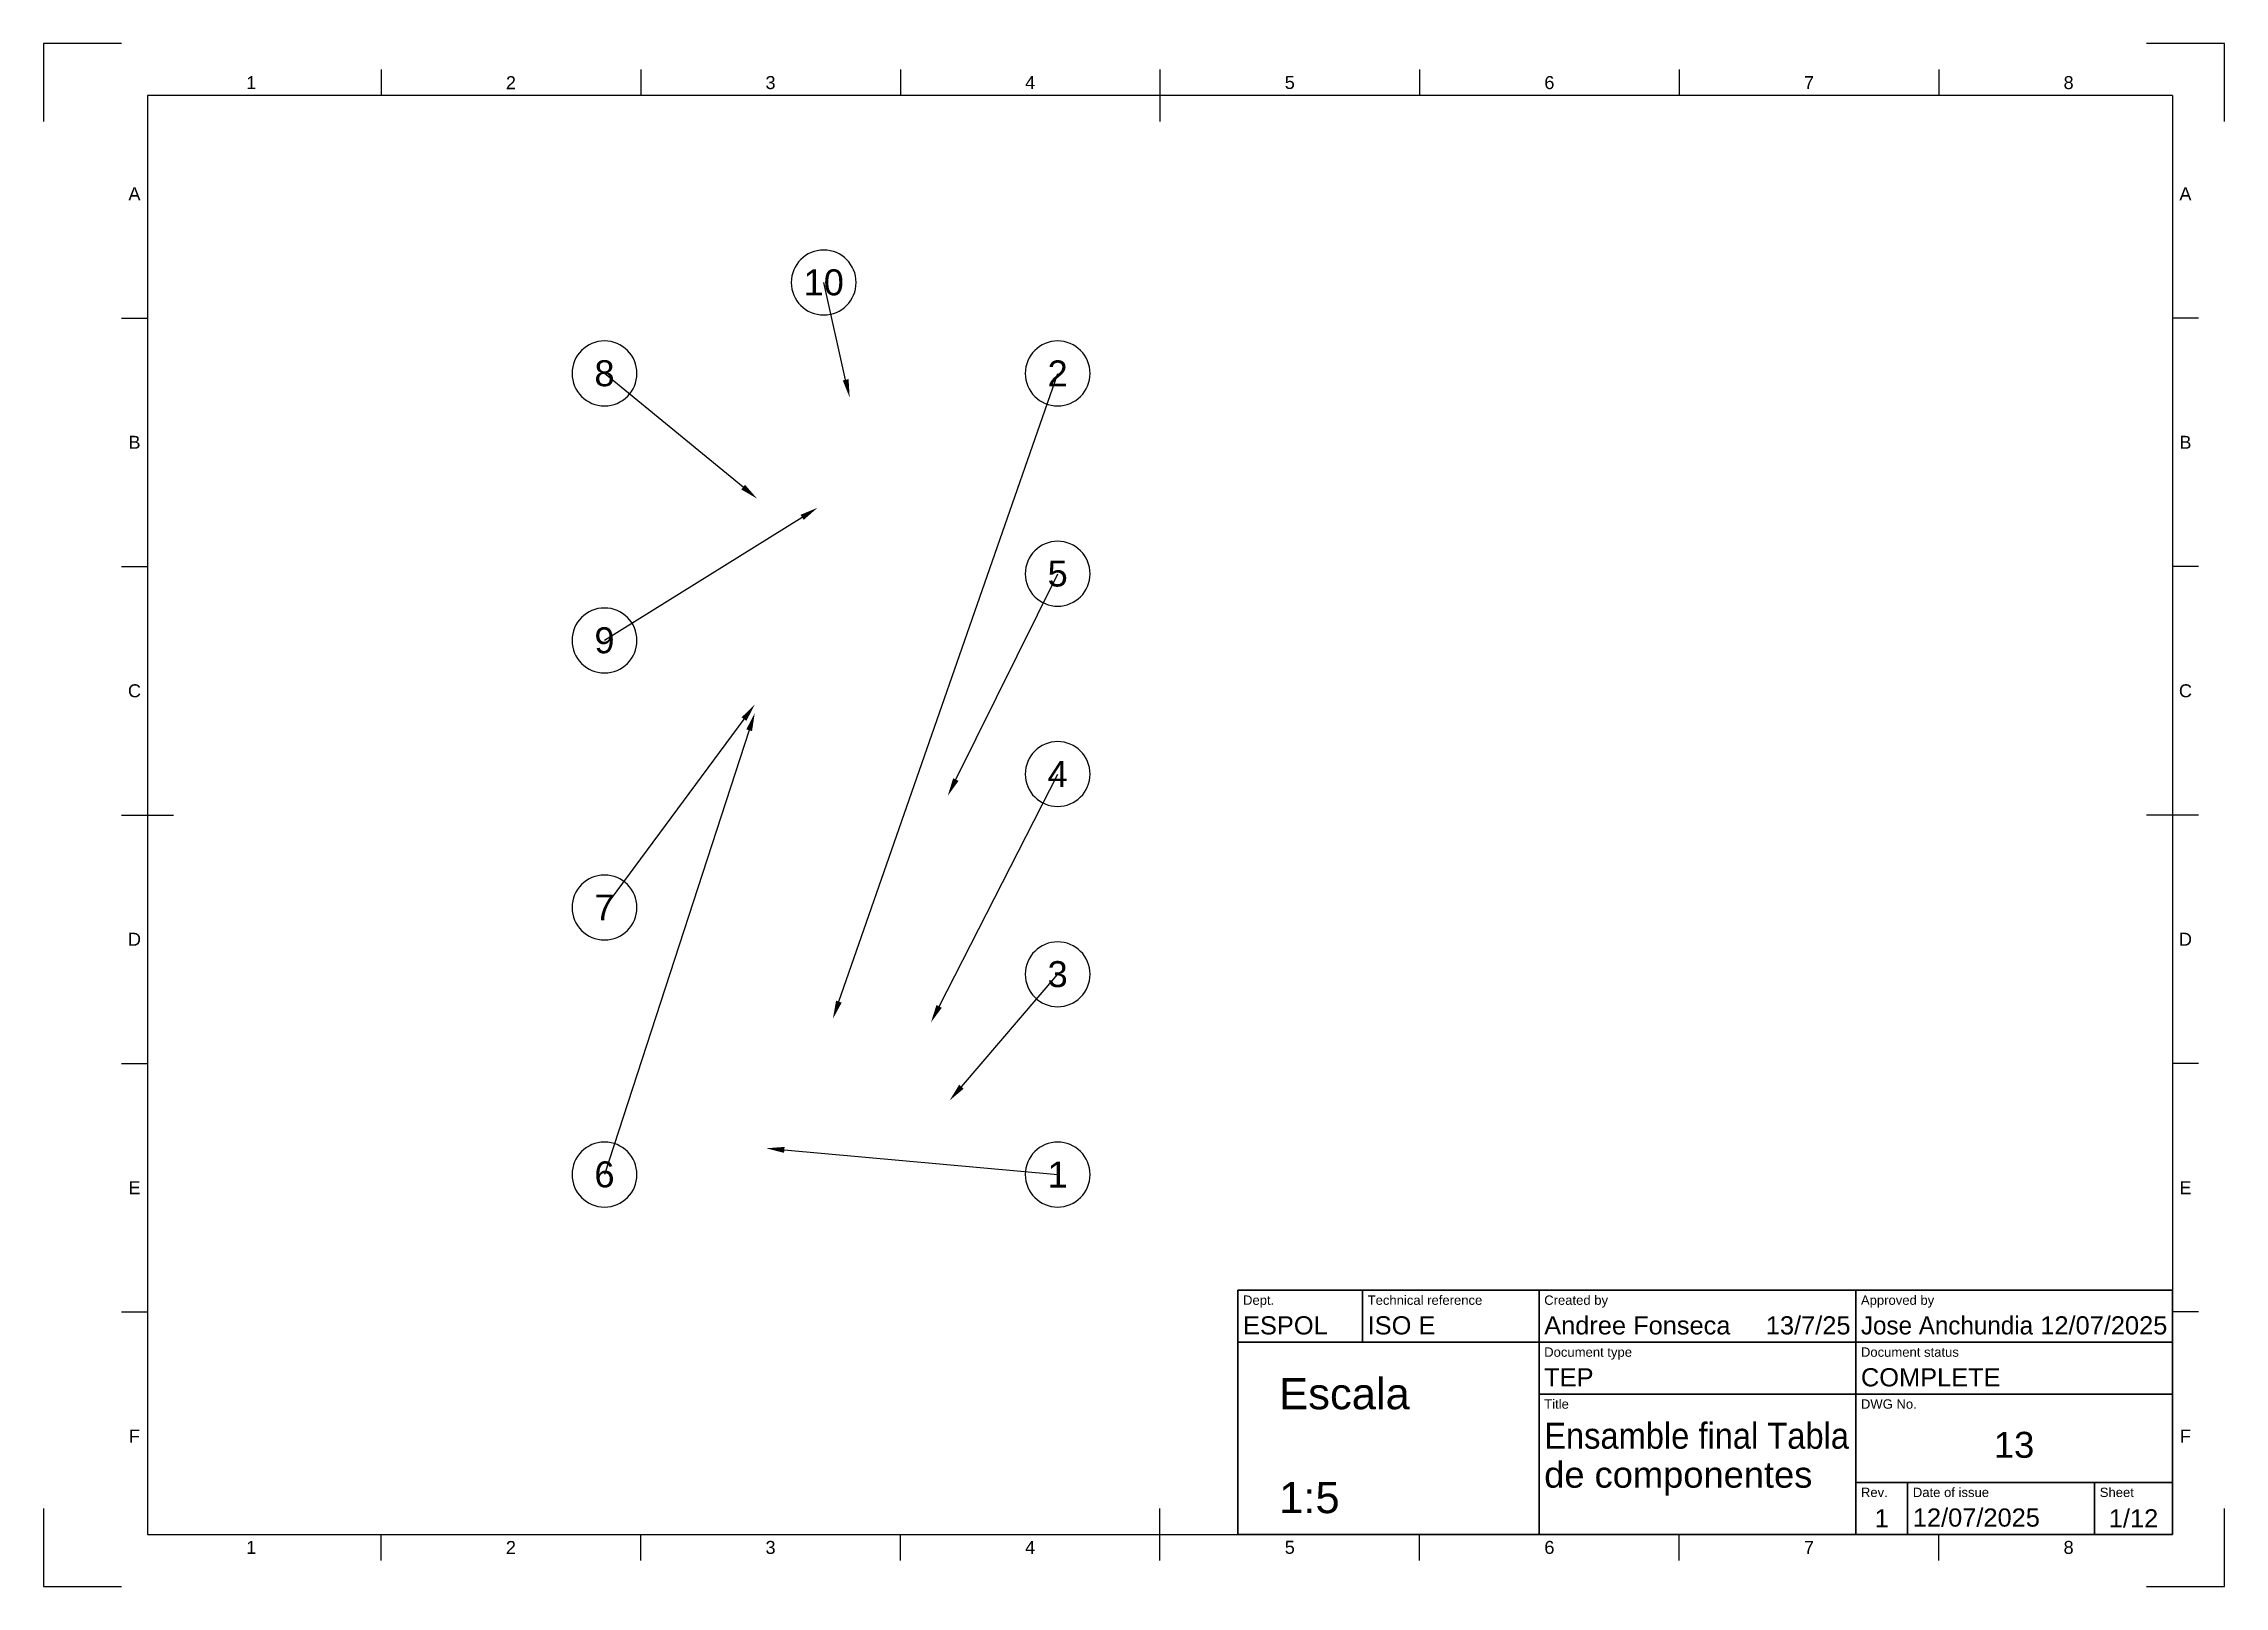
# Paper-space layout 'Plano1' of a CAD drawing. Header units: millimetres. Extents: x 0 to 420, y 0 to 297.
import ezdxf
from ezdxf import colors
from ezdxf.entities.mleader import LeaderData, LeaderLine
from ezdxf.enums import TextEntityAlignment as Align
from ezdxf.math import Vec2, Vec3

# ---------------------------------------------------------------- set-up
doc = ezdxf.new("R2010")
doc.units = ezdxf.units.MM
doc.header["$LTSCALE"] = 0.75
for name, color, linetype, lineweight in [('Balloons', 7, 'Continuous', 25), ('BORDER', 7, 'Continuous', 25), ('Notes', 7, 'Continuous', 25), ('TITLEBLOCK', 7, 'Continuous', 35)]:
    doc.layers.add(name, color=color, linetype=linetype, lineweight=lineweight)
doc.styles.add('FusionTitle', font='Arial.ttf')
doc.styles.get("Standard").update_dxf_attribs({"font": 'Arial.ttf'})

# ---------------------------------------------------------------- blocks, each defined once
blk = doc.blocks.new('ISO_A3_SHEET')
at = {"layer": 'BORDER'}
for p, q in [((65, 292), (65, 287)), ((115, 292), (115, 287)), ((165, 292), (165, 287)), ((215, 292), (215, 282)), ((265, 292), (265, 287)), ((315, 292), (315, 287)), ((365, 292), (365, 287)), ((410, 287), (20, 287)), ((20, 287), (20, 10)), ((410, 287), (410, 10)), ((15, 244.16666), (20, 244.16666)), ((415, 244.16666), (410, 244.16666)), ((15, 196.33333), (20, 196.33333)), ((415, 196.33333), (410, 196.33333)), ((15, 148.5), (25, 148.5)), ((415, 148.5), (405, 148.5)), ((15, 100.66667), (20, 100.66667)), ((415, 100.66667), (410, 100.66667)), ((15, 52.83334), (20, 52.83334)), ((415, 52.83334), (410, 52.83334)), ((215, 5), (215, 15)), ((20, 10), (410, 10)), ((65, 5), (65, 10)), ((115, 5), (115, 10)), ((165, 5), (165, 10)), ((265, 5), (265, 10)), ((315, 5), (315, 10)), ((365, 5), (365, 10))]:
    blk.add_line(p, q, dxfattribs=at)
at = {"layer": 'Defpoints'}
for p, q in [((15, 297), (0, 297)), ((0, 297), (0, 282)), ((420, 297), (405, 297)), ((420, 282), (420, 297)), ((0, 15), (0, 0)), ((420, 0), (420, 15)), ((0, 0), (15, 0)), ((405, 0), (420, 0))]:
    blk.add_line(p, q, dxfattribs=at)
at = {"layer": 'BORDER', "style": 'FusionTitle'}
for s, p in [('1', (40, 289.5)), ('2', (90, 289.5)), ('3', (140, 289.5)), ('4', (190, 289.5)), ('5', (240, 289.5)), ('6', (290, 289.5)), ('7', (340, 289.5)), ('8', (390, 289.5)), ('A', (17.5, 268.08333)), ('A', (412.5, 268.08333)), ('B', (17.5, 220.25)), ('B', (412.5, 220.25)), ('C', (17.5, 172.41667)), ('C', (412.5, 172.41667)), ('D', (17.5, 124.58334)), ('D', (412.5, 124.58334)), ('E', (17.5, 76.75001)), ('E', (412.5, 76.75001)), ('F', (17.5, 28.91668)), ('F', (412.5, 28.91668)), ('1', (40, 7.5)), ('2', (90, 7.5)), ('3', (140, 7.5)), ('4', (190, 7.5)), ('5', (240, 7.5)), ('6', (290, 7.5)), ('7', (340, 7.5)), ('8', (390, 7.5))]:
    blk.add_text(s, height=2.5, dxfattribs=at).set_placement(p, align=Align.MIDDLE)
blk = doc.blocks.new('ISO_TITLEBLOCK')
at = {"layer": 'TITLEBLOCK'}
for p, q in [((0, 47), (-180, 47)), ((-180, 47), (-180, 0)), ((-156, 37), (-156, 47)), ((-122, 0), (-122, 47)), ((-61, 0), (-61, 47)), ((0, 0), (0, 47)), ((-180, 37), (0, 37)), ((-122, 27), (0, 27)), ((-61, 10), (0, 10)), ((-51, 0), (-51, 10)), ((-15, 0), (-15, 10)), ((-180, 0), (0, 0))]:
    blk.add_line(p, q, dxfattribs=at)
at = {"layer": 'TITLEBLOCK', "style": 'FusionTitle'}
for s, p in [('Dept.', (-179, 46)), ('Technical reference', (-155, 46)), ('Created by', (-121, 46)), ('Approved by', (-60, 46)), ('Document type', (-121, 36)), ('Document status', (-60, 36)), ('Title', (-121, 26)), ('DWG No.', (-60, 26)), ('Rev.', (-60, 9)), ('Date of issue', (-50, 9)), ('Sheet', (-14, 9))]:
    blk.add_text(s, height=1.8, dxfattribs=at).set_placement(p, align=Align.TOP_LEFT)
for tag, height, p in [('DEPT', 3.5, (-179, 42)), ('TECHNICAL_REFERENCE', 3.5, (-155, 42)), ('CREATED_BY', 3.5, (-121, 42)), ('APPROVED_BY', 3.5, (-60, 42)), ('DOCUMENT_TYPE', 3.5, (-121, 32)), ('DOCUMENT_STATUS', 3.5, (-60, 32)), ('TITLE_1', 5, (-121, 21.5)), ('TITLE_2', 5, (-121, 14)), ('TITLE_3', 5, (-121, 6.5)), ('DATE_OF_ISSUE', 3.5, (-50, 5))]:
    blk.add_attdef(tag, text='', height=height, dxfattribs=at).set_placement(p, align=Align.TOP_LEFT)
for tag, p in [('CREATED_DATE', (-62, 42)), ('APPROVED_DATE', (-0.99, 42))]:
    blk.add_attdef(tag, text='', height=3.5, dxfattribs=at).set_placement(p, align=Align.TOP_RIGHT)
for tag, height, p in [('DRAWING_NUMBER', 5, (-30.5, 19.75)), ('REV', 3.5, (-56, 4.85)), ('SHEET', 3.5, (-7.5, 4.85))]:
    blk.add_attdef(tag, text='', height=height, dxfattribs=at).set_placement(p, align=Align.TOP_CENTER)
blk = doc.blocks.new('*B54')
at = {"transparency": 16777216}
for start, end in [(90, 270), (270, 90)]:
    blk.add_arc((0, 0), 6.25, start, end, dxfattribs=at)
at = {"transparency": 16777216, "insert": (0, 0), "char_height": 5, "attachment_point": 5}
blk.add_mtext('6', dxfattribs=at)
blk = doc.blocks.new('*B55')
at = {"transparency": 16777216}
for start, end in [(90, 270), (270, 90)]:
    blk.add_arc((0, 0), 6.25, start, end, dxfattribs=at)
at = {"transparency": 16777216, "insert": (0, 0), "char_height": 5, "attachment_point": 5}
blk.add_mtext('7', dxfattribs=at)
blk = doc.blocks.new('*B56')
at = {"transparency": 16777216}
for start, end in [(90, 270), (270, 90)]:
    blk.add_arc((0, 0), 6.25, start, end, dxfattribs=at)
at = {"transparency": 16777216, "insert": (0, 0), "char_height": 5, "attachment_point": 5}
blk.add_mtext('9', dxfattribs=at)
blk = doc.blocks.new('*B57')
at = {"transparency": 16777216}
for start, end in [(90, 270), (270, 90)]:
    blk.add_arc((0, 0), 6.25, start, end, dxfattribs=at)
at = {"transparency": 16777216, "insert": (0, 0), "char_height": 5, "attachment_point": 5}
blk.add_mtext('8', dxfattribs=at)
blk = doc.blocks.new('*B58')
at = {"transparency": 16777216}
for start, end in [(90, 270), (270, 90)]:
    blk.add_arc((0, 0), 6.25, start, end, dxfattribs=at)
at = {"transparency": 16777216, "insert": (0, 0), "char_height": 5, "attachment_point": 5}
blk.add_mtext('1', dxfattribs=at)
blk = doc.blocks.new('*B59')
at = {"transparency": 16777216}
for start, end in [(90, 270), (270, 90)]:
    blk.add_arc((0, 0), 6.25, start, end, dxfattribs=at)
at = {"transparency": 16777216, "insert": (0, 0), "char_height": 5, "attachment_point": 5}
blk.add_mtext('3', dxfattribs=at)
blk = doc.blocks.new('*B60')
at = {"transparency": 16777216}
for start, end in [(90, 270), (270, 90)]:
    blk.add_arc((0, 0), 6.25, start, end, dxfattribs=at)
at = {"transparency": 16777216, "insert": (0, 0), "char_height": 5, "attachment_point": 5}
blk.add_mtext('4', dxfattribs=at)
blk = doc.blocks.new('*B61')
at = {"transparency": 16777216}
for start, end in [(90, 270), (270, 90)]:
    blk.add_arc((0, 0), 6.25, start, end, dxfattribs=at)
at = {"transparency": 16777216, "insert": (0, 0), "char_height": 5, "attachment_point": 5}
blk.add_mtext('2', dxfattribs=at)
blk = doc.blocks.new('*B62')
at = {"transparency": 16777216}
for start, end in [(90, 270), (270, 90)]:
    blk.add_arc((0, 0), 6.25, start, end, dxfattribs=at)
at = {"transparency": 16777216, "insert": (0, 0), "char_height": 5, "attachment_point": 5}
blk.add_mtext('5', dxfattribs=at)
blk = doc.blocks.new('*B63')
at = {"transparency": 16777216}
for start, end in [(90, 270), (270, 90)]:
    blk.add_arc((0, 0), 6.25, start, end, dxfattribs=at)
at = {"transparency": 16777216, "insert": (0, 0), "char_height": 5, "attachment_point": 5}
blk.add_mtext('10', dxfattribs=at)

psp = doc.layouts.new('Plano1')

# ---------------------------------------------------------------- block references
at = {"layer": 'BORDER'}
psp.add_blockref('ISO_A3_SHEET', (0, 0), dxfattribs=at)
at = {"layer": 'TITLEBLOCK'}
ref = psp.add_blockref('ISO_TITLEBLOCK', (410, 10), dxfattribs=at)
ref.add_attrib('DATE_OF_ISSUE', '12/07/2025', dxfattribs={"height": 3.5, "style": 'FusionTitle'}).set_placement((360, 15), align=Align.TOP_LEFT)
ref.add_attrib('REV', '1', dxfattribs={"height": 3.5, "style": 'FusionTitle'}).set_placement((354, 14.85), align=Align.TOP_CENTER)
ref.add_attrib('DOCUMENT_STATUS', 'COMPLETE', dxfattribs={"height": 3.5, "style": 'FusionTitle'}).set_placement((350, 42), align=Align.TOP_LEFT)
ref.add_attrib('DOCUMENT_TYPE', 'TEP', dxfattribs={"height": 3.5, "style": 'FusionTitle'}).set_placement((289, 42), align=Align.TOP_LEFT)
ref.add_attrib('APPROVED_DATE', '12/07/2025', dxfattribs={"height": 3.5, "style": 'FusionTitle'}).set_placement((409.01, 52), align=Align.TOP_RIGHT)
ref.add_attrib('CREATED_DATE', '13/7/25', dxfattribs={"height": 3.5, "style": 'FusionTitle'}).set_placement((348, 52), align=Align.TOP_RIGHT)
ref.add_attrib('SHEET', '1/12', dxfattribs={"height": 3.5, "style": 'FusionTitle'}).set_placement((402.5, 14.85), align=Align.TOP_CENTER)
ref.add_attrib('TITLE_2', 'de componentes', dxfattribs={"height": 5, "style": 'FusionTitle'}).set_placement((289, 24), align=Align.TOP_LEFT)
ref.add_attrib('DRAWING_NUMBER', '13', dxfattribs={"height": 5, "style": 'FusionTitle'}).set_placement((379.5, 29.75), align=Align.TOP_CENTER)
ref.add_attrib('TITLE_1', 'Ensamble final Tabla', dxfattribs={"height": 5, "style": 'FusionTitle', "width": 0.900095}).set_placement((289, 31.5), align=Align.TOP_LEFT)
ref.add_attrib('APPROVED_BY', 'Jose Anchundia', dxfattribs={"height": 3.5, "style": 'FusionTitle', "width": 0.953019}).set_placement((350, 52), align=Align.TOP_LEFT)
ref.add_attrib('CREATED_BY', 'Andree Fonseca', dxfattribs={"height": 3.5, "style": 'FusionTitle'}).set_placement((289, 52), align=Align.TOP_LEFT)
ref.add_attrib('TECHNICAL_REFERENCE', 'ISO E', dxfattribs={"height": 3.5, "style": 'FusionTitle'}).set_placement((255, 52), align=Align.TOP_LEFT)
ref.add_attrib('DEPT', 'ESPOL', dxfattribs={"height": 3.5, "style": 'FusionTitle'}).set_placement((231, 52), align=Align.TOP_LEFT)

# ---------------------------------------------------------------- texts
at = {"layer": 'Notes', "insert": (237.96, 50.1), "char_height": 6, "attachment_point": 1}
psp.add_mtext_dynamic_manual_height_columns('\\PEscala\\P\\P\\pt18,24;1:5', width=58, gutter_width=17.5, heights=[0], dxfattribs=at)

# ---------------------------------------------------------------- leaders
at = {"layer": 'Balloons'}
ml = psp.add_multileader_block('Standard', dxfattribs=at)
ml.set_content('*B63', color=256)
ml.set_leader_properties()
ml.build(insert=Vec2(0, 0))
ml.multileader.update_dxf_attribs({"has_dogleg": 0, "arrow_head_size": 3.5, "block_connection_type": 1})
ctx = ml.context
ctx.base_point, ctx.char_height, ctx.arrow_head_size = Vec3(150.24, 251.01), 3.5, 3.5
ctx.attachment_type = 1
notes = []
notes.append((ctx, [(0, (1, 1, 0), (142.24, 251.01), (1, 0), 8, [(0, [(155.24, 228.87)], 0, [])])]))
ctx.block.insert = Vec3(150.24, 251.01)
ml = psp.add_multileader_block('Standard', dxfattribs=at)
ml.set_content('*B57', color=256)
ml.set_leader_properties()
ml.build(insert=Vec2(0, 0))
ml.multileader.update_dxf_attribs({"has_dogleg": 0, "arrow_head_size": 3.5, "block_connection_type": 1})
ctx = ml.context
ctx.base_point, ctx.char_height, ctx.arrow_head_size = Vec3(108.02, 233.51), 3.5, 3.5
ctx.attachment_type = 1
notes.append((ctx, [(0, (1, 1, 0), (100.02, 233.51), (1, 0), 8, [(0, [(137.43, 209.4)], 0, [])])]))
ctx.block.insert = Vec3(108.02, 233.51)
ml = psp.add_multileader_block('Standard', dxfattribs=at)
ml.set_content('*B61', color=256)
ml.set_leader_properties()
ml.build(insert=Vec2(0, 0))
ml.multileader.update_dxf_attribs({"has_dogleg": 0, "arrow_head_size": 3.5, "block_connection_type": 1})
ctx = ml.context
ctx.base_point, ctx.char_height, ctx.arrow_head_size = Vec3(195.3, 233.51), 3.5, 3.5
ctx.attachment_type = 1
notes.append((ctx, [(0, (1, 1, 0), (187.3, 233.51), (1, 0), 8, [(0, [(152.01, 109.26)], 0, [])])]))
ctx.block.insert = Vec3(195.3, 233.51)
ml = psp.add_multileader_block('Standard', dxfattribs=at)
ml.set_content('*B56', color=256)
ml.set_leader_properties()
ml.build(insert=Vec2(0, 0))
ml.multileader.update_dxf_attribs({"has_dogleg": 0, "arrow_head_size": 3.5, "block_connection_type": 1})
ctx = ml.context
ctx.base_point, ctx.char_height, ctx.arrow_head_size = Vec3(108.02, 182.1), 3.5, 3.5
ctx.attachment_type = 1
notes.append((ctx, [(0, (1, 1, 0), (100.02, 182.1), (1, 0), 8, [(0, [(149.05, 207.65)], 0, [])])]))
ctx.block.insert = Vec3(108.02, 182.1)
ml = psp.add_multileader_block('Standard', dxfattribs=at)
ml.set_content('*B62', color=256)
ml.set_leader_properties()
ml.build(insert=Vec2(0, 0))
ml.multileader.update_dxf_attribs({"has_dogleg": 0, "arrow_head_size": 3.5, "block_connection_type": 1})
ctx = ml.context
ctx.base_point, ctx.char_height, ctx.arrow_head_size = Vec3(195.3, 194.95), 3.5, 3.5
ctx.attachment_type = 1
notes.append((ctx, [(0, (1, 1, 0), (187.3, 194.95), (1, 0), 8, [(0, [(174.13, 152.18)], 0, [])])]))
ctx.block.insert = Vec3(195.3, 194.95)
ml = psp.add_multileader_block('Standard', dxfattribs=at)
ml.set_content('*B55', color=256)
ml.set_leader_properties()
ml.build(insert=Vec2(0, 0))
ml.multileader.update_dxf_attribs({"has_dogleg": 0, "arrow_head_size": 3.5, "block_connection_type": 1})
ctx = ml.context
ctx.base_point, ctx.char_height, ctx.arrow_head_size = Vec3(108.02, 130.69), 3.5, 3.5
ctx.attachment_type = 1
notes.append((ctx, [(0, (1, 1, 0), (100.02, 130.69), (1, 0), 8, [(0, [(136.97, 169.77)], 0, [])])]))
ctx.block.insert = Vec3(108.02, 130.69)
ml = psp.add_multileader_block('Standard', dxfattribs=at)
ml.set_content('*B54', color=256)
ml.set_leader_properties()
ml.build(insert=Vec2(0, 0))
ml.multileader.update_dxf_attribs({"has_dogleg": 0, "arrow_head_size": 3.5, "block_connection_type": 1})
ctx = ml.context
ctx.base_point, ctx.char_height, ctx.arrow_head_size = Vec3(108.02, 79.28), 3.5, 3.5
ctx.attachment_type = 1
notes.append((ctx, [(0, (1, 1, 0), (100.02, 79.28), (1, 0), 8, [(0, [(136.97, 168.14)], 0, [])])]))
ctx.block.insert = Vec3(108.02, 79.28)
ml = psp.add_multileader_block('Standard', dxfattribs=at)
ml.set_content('*B60', color=256)
ml.set_leader_properties()
ml.build(insert=Vec2(0, 0))
ml.multileader.update_dxf_attribs({"has_dogleg": 0, "arrow_head_size": 3.5, "block_connection_type": 1})
ctx = ml.context
ctx.base_point, ctx.char_height, ctx.arrow_head_size = Vec3(195.3, 156.39), 3.5, 3.5
ctx.attachment_type = 1
notes.append((ctx, [(0, (1, 1, 0), (187.3, 156.39), (1, 0), 8, [(0, [(170.88, 108.54)], 0, [])])]))
ctx.block.insert = Vec3(195.3, 156.39)
ml = psp.add_multileader_block('Standard', dxfattribs=at)
ml.set_content('*B59', color=256)
ml.set_leader_properties()
ml.build(insert=Vec2(0, 0))
ml.multileader.update_dxf_attribs({"has_dogleg": 0, "arrow_head_size": 3.5, "block_connection_type": 1})
ctx = ml.context
ctx.base_point, ctx.char_height, ctx.arrow_head_size = Vec3(195.3, 117.83), 3.5, 3.5
ctx.attachment_type = 1
notes.append((ctx, [(0, (1, 1, 0), (187.3, 117.83), (1, 0), 8, [(0, [(174.48, 93.53)], 0, [])])]))
ctx.block.insert = Vec3(195.3, 117.83)
ml = psp.add_multileader_block('Standard', dxfattribs=at)
ml.set_content('*B58', color=256)
ml.set_leader_properties()
ml.build(insert=Vec2(0, 0))
ml.multileader.update_dxf_attribs({"has_dogleg": 0, "arrow_head_size": 3.5, "block_connection_type": 1})
ctx = ml.context
ctx.base_point, ctx.char_height, ctx.arrow_head_size = Vec3(195.3, 79.28), 3.5, 3.5
ctx.attachment_type = 1
notes.append((ctx, [(0, (1, 1, 0), (187.3, 79.28), (1, 0), 8, [(0, [(139.17, 84.34)], 0, [])])]))
ctx.block.insert = Vec3(195.3, 79.28)
for ctx, leaders in notes:
    for number, flags, end, landing, length, lines in leaders:
        leader = LeaderData()
        leader.index, (leader.has_last_leader_line, leader.has_dogleg_vector, leader.attachment_direction) = number, flags
        leader.last_leader_point, leader.dogleg_vector, leader.dogleg_length = Vec3(end), Vec3(landing), length
        for number, points, colour, breaks in lines:
            line = LeaderLine()
            line.index, line.vertices, line.color, line.breaks = number, Vec3.list(points), colors.encode_raw_color(colour), breaks
            leader.lines.append(line)
        ctx.leaders.append(leader)

doc.saveas('drawing.dxf')
